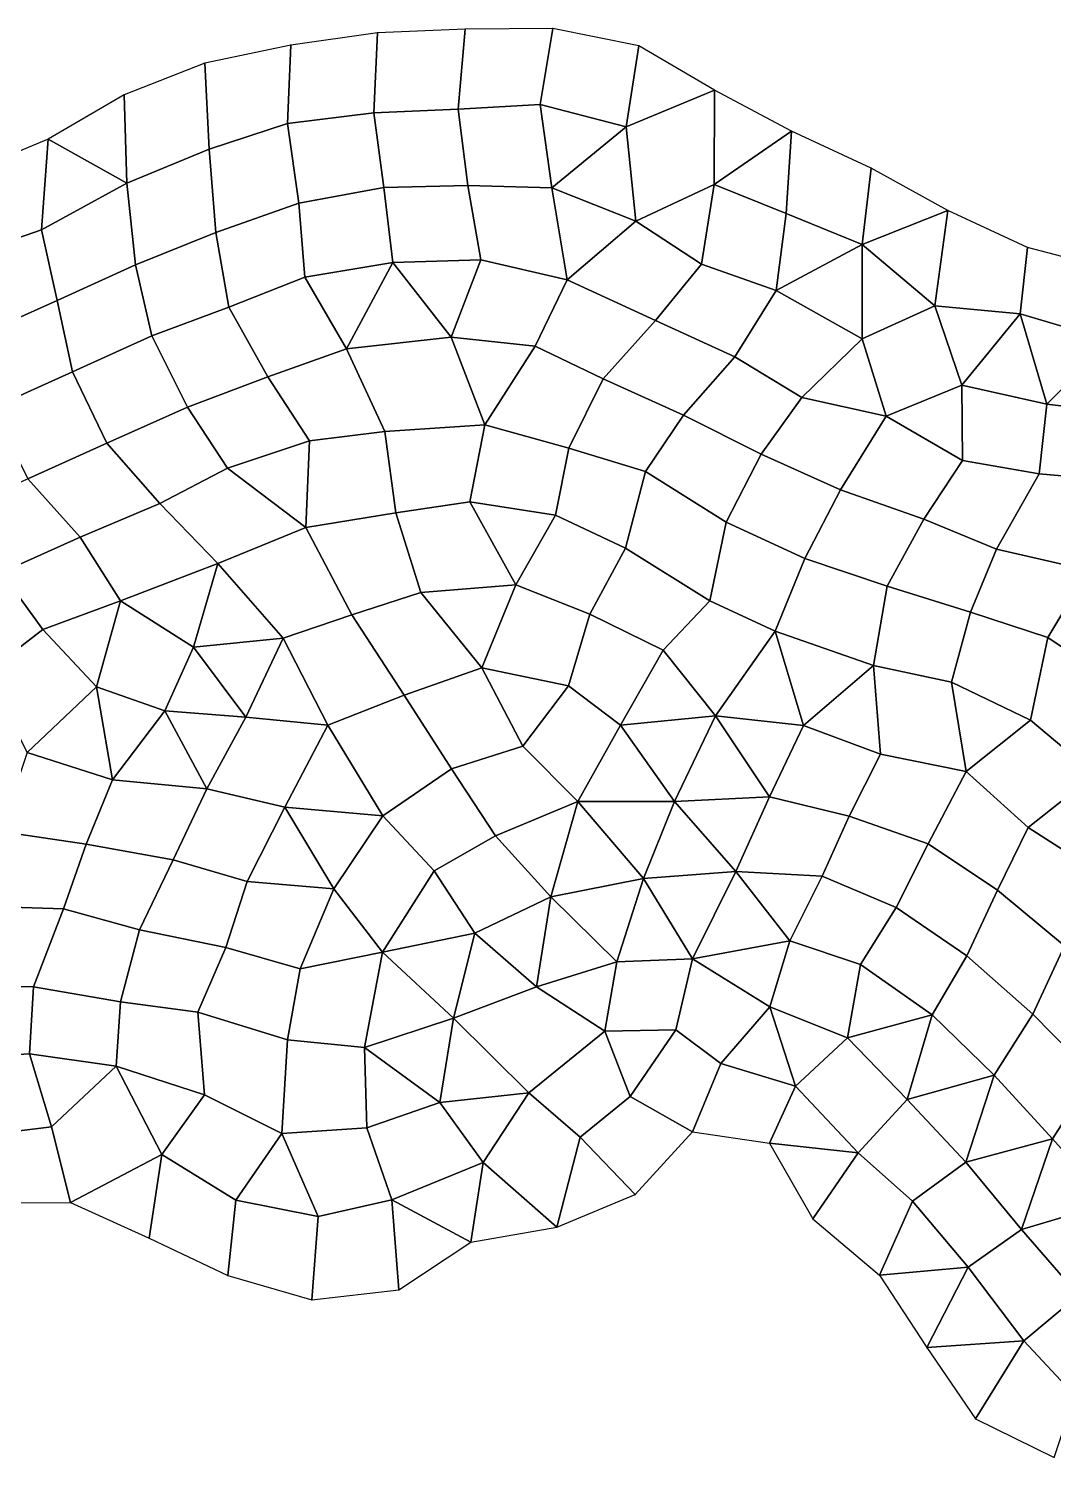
# Model space of a CAD drawing. Extents: x 727294 to 731543, y 8575035 to 8579824.
# Drawn here: x 728283.4 to 728516.8, y 8576872 to 8577197.3 of the extents above; entities that cross this region are included whole.
import ezdxf

# ---------------------------------------------------------------- set-up
doc = ezdxf.new("R2010")
doc.units = 0
for name, color, linetype in [('MESH_BOUND', 25, 'CONTINUOUS'), ('MESH_ELEMS', 250, 'CONTINUOUS'), ('MESH_NODES', 18, 'CONTINUOUS')]:
    doc.layers.add(name, color=color, linetype=linetype)

msp = doc.modelspace()

# ---------------------------------------------------------------- linework, layer by layer
at = {"layer": 'MESH_BOUND', "color": 25}
for points in [[(728402.77, 8577197.33, 38.17), (728382.84, 8577197.18, 38.17)], [(728422.38, 8577193.42, 38.17), (728402.77, 8577197.33, 38.17)], [(728362.86, 8577196.34, 38.17), (728343.12, 8577193.57, 38.17)], [(728382.84, 8577197.18, 38.17), (728362.86, 8577196.34, 38.17)], [(728343.12, 8577193.57, 38.17), (728323.54, 8577189.46, 38.17)], [(728439.58, 8577183.34, 38.17), (728422.38, 8577193.42, 38.17)], [(728323.54, 8577189.46, 38.17), (728305.17, 8577182.23, 38.17)], [(728305.17, 8577182.23, 38.17), (728287.9, 8577172.14, 38.17)], [(728457.18, 8577173.97, 38.17), (728439.58, 8577183.34, 38.17)], [(728287.9, 8577172.14, 38.17), (728269.44, 8577164.49, 38.17)], [(728475.26, 8577165.53, 38.17), (728457.18, 8577173.97, 38.17)], [(728492.77, 8577155.88, 38.17), (728475.26, 8577165.53, 38.17)], [(728510.9, 8577147.49, 38.17), (728492.77, 8577155.88, 38.17)], [(728530.05, 8577142.47, 38.17), (728510.9, 8577147.49, 38.17)], [(728421.55, 8576931.85, 38.17), (728434.58, 8576946.1, 38.17)], [(728434.58, 8576946.1, 38.17), (728452.17, 8576943.52, 38.17)], [(728452.17, 8576943.52, 38.17), (728461.99, 8576926.33, 38.17)], [(728403.73, 8576924.43, 38.17), (728421.55, 8576931.85, 38.17)], [(728273.03, 8576929.95, 38.17), (728292.97, 8576930, 38.17)], [(728292.97, 8576930, 38.17), (728310.91, 8576921.92, 38.17)], [(728384.1, 8576921.03, 38.17), (728403.73, 8576924.43, 38.17)], [(728461.99, 8576926.33, 38.17), (728477.18, 8576913.49, 38.17)], [(728310.91, 8576921.92, 38.17), (728328.8, 8576913.37, 38.17)], [(728367.74, 8576910.16, 38.17), (728384.1, 8576921.03, 38.17)], [(728328.8, 8576913.37, 38.17), (728347.94, 8576907.86, 38.17)], [(728477.18, 8576913.49, 38.17), (728487.95, 8576897.02, 38.17)], [(728347.94, 8576907.86, 38.17), (728367.74, 8576910.16, 38.17)], [(728487.95, 8576897.02, 38.17), (728499.04, 8576880.75, 38.17)], [(728499.04, 8576880.75, 38.17), (728516.99, 8576871.98, 38.17)]]:
    msp.add_polyline3d(points, dxfattribs=at)
at = {"layer": 'MESH_ELEMS', "color": 179}
for points in [[(728399.88, 8577180.07, 38.17), (728402.77, 8577197.33, 38.17), (728382.84, 8577197.18, 38.17), (728381.24, 8577178.98, 38.17)], [(728422.38, 8577193.42, 38.17), (728402.77, 8577197.33, 38.17), (728399.88, 8577180.07, 38.17), (728419.53, 8577174.93, 38.17)], [(728362.05, 8577178.13, 38.17), (728362.86, 8577196.34, 38.17), (728343.12, 8577193.57, 38.17), (728342.39, 8577175.71, 38.17)], [(728381.24, 8577178.98, 38.17), (728382.84, 8577197.18, 38.17), (728362.86, 8577196.34, 38.17), (728362.05, 8577178.13, 38.17)], [(728342.39, 8577175.71, 38.17), (728343.12, 8577193.57, 38.17), (728323.54, 8577189.46, 38.17), (728324.53, 8577169.85, 38.17)], [(728419.53, 8577174.93, 38.17), (728439.58, 8577183.34, 38.17), (728422.38, 8577193.42, 38.17), (728419.53, 8577174.93, 38.17)], [(728305.17, 8577182.23, 38.17), (728305.82, 8577162.14, 38.17), (728324.53, 8577169.85, 38.17), (728323.54, 8577189.46, 38.17)], [(728287.9, 8577172.14, 38.17), (728305.82, 8577162.14, 38.17), (728305.17, 8577182.23, 38.17), (728287.9, 8577172.14, 38.17)], [(728439.54, 8577161.85, 38.17), (728439.58, 8577183.34, 38.17), (728419.53, 8577174.93, 38.17), (728421.69, 8577153.48, 38.17)], [(728457.18, 8577173.97, 38.17), (728439.58, 8577183.34, 38.17), (728439.54, 8577161.85, 38.17), (728457.18, 8577173.97, 38.17)], [(728344.95, 8577157.54, 38.17), (728364.32, 8577161.11, 38.17), (728362.05, 8577178.13, 38.17), (728342.39, 8577175.71, 38.17)], [(728364.32, 8577161.11, 38.17), (728383.43, 8577161.6, 38.17), (728381.24, 8577178.98, 38.17), (728362.05, 8577178.13, 38.17)], [(728383.43, 8577161.6, 38.17), (728402.56, 8577161.03, 38.17), (728399.88, 8577180.07, 38.17), (728381.24, 8577178.98, 38.17)], [(728402.56, 8577161.03, 38.17), (728419.53, 8577174.93, 38.17), (728399.88, 8577180.07, 38.17), (728402.56, 8577161.03, 38.17)], [(728324.53, 8577169.85, 38.17), (728326.02, 8577150.88, 38.17), (728344.95, 8577157.54, 38.17), (728342.39, 8577175.71, 38.17)], [(728419.53, 8577174.93, 38.17), (728402.56, 8577161.03, 38.17), (728421.69, 8577153.48, 38.17), (728419.53, 8577174.93, 38.17)], [(728286.37, 8577151.5, 38.17), (728287.9, 8577172.14, 38.17), (728269.44, 8577164.49, 38.17), (728269.42, 8577145.64, 38.17)], [(728286.37, 8577151.5, 38.17), (728305.82, 8577162.14, 38.17), (728287.9, 8577172.14, 38.17), (728286.37, 8577151.5, 38.17)], [(728457.18, 8577173.97, 38.17), (728439.54, 8577161.85, 38.17), (728455.94, 8577155.21, 38.17), (728457.18, 8577173.97, 38.17)], [(728475.26, 8577165.53, 38.17), (728457.18, 8577173.97, 38.17), (728455.94, 8577155.21, 38.17), (728473.21, 8577148.17, 38.17)], [(728305.82, 8577162.14, 38.17), (728307.75, 8577143.56, 38.17), (728326.02, 8577150.88, 38.17), (728324.53, 8577169.85, 38.17)], [(728475.26, 8577165.53, 38.17), (728473.21, 8577148.17, 38.17), (728492.77, 8577155.88, 38.17), (728475.26, 8577165.53, 38.17)], [(728286.37, 8577151.5, 38.17), (728289.9, 8577135.41, 38.17), (728307.75, 8577143.56, 38.17), (728305.82, 8577162.14, 38.17)], [(728366.39, 8577144.1, 37.62), (728386.42, 8577144.65, 35.52), (728383.43, 8577161.6, 38.17), (728364.32, 8577161.11, 38.17)], [(728402.56, 8577161.03, 38.17), (728383.43, 8577161.6, 38.17), (728386.42, 8577144.65, 35.52), (728406.03, 8577140.1, 35.56)], [(728439.54, 8577161.85, 38.17), (728421.69, 8577153.48, 38.17), (728436.65, 8577143.65, 38.16), (728439.54, 8577161.85, 38.17)], [(728455.94, 8577155.21, 38.17), (728439.54, 8577161.85, 38.17), (728436.65, 8577143.65, 38.16), (728453.66, 8577137.69, 38.16)], [(728366.39, 8577144.1, 37.62), (728364.32, 8577161.11, 38.17), (728344.95, 8577157.54, 38.17), (728346.31, 8577140.76, 38.17)], [(728402.56, 8577161.03, 38.17), (728406.03, 8577140.1, 35.56), (728421.69, 8577153.48, 38.17), (728402.56, 8577161.03, 38.17)], [(728346.31, 8577140.76, 38.17), (728344.95, 8577157.54, 38.17), (728326.02, 8577150.88, 38.17), (728329.04, 8577133.92, 38.17)], [(728455.94, 8577155.21, 38.17), (728453.66, 8577137.69, 38.16), (728473.21, 8577148.17, 38.17), (728455.94, 8577155.21, 38.17)], [(728492.77, 8577155.88, 38.17), (728473.21, 8577148.17, 38.17), (728489.83, 8577134.17, 38.17), (728492.77, 8577155.88, 38.17)], [(728510.9, 8577147.49, 38.17), (728492.77, 8577155.88, 38.17), (728489.83, 8577134.17, 38.17), (728509.2, 8577132.38, 38.17)], [(728421.69, 8577153.48, 38.17), (728406.03, 8577140.1, 35.56), (728426.18, 8577130.87, 35.64), (728436.65, 8577143.65, 38.16)], [(728289.9, 8577135.41, 38.17), (728286.37, 8577151.5, 38.17), (728269.42, 8577145.64, 38.17), (728271.22, 8577127.05, 38.17)], [(728329.04, 8577133.92, 38.17), (728326.02, 8577150.88, 38.17), (728307.75, 8577143.56, 38.17), (728311.51, 8577127.35, 38.17)], [(728473.21, 8577148.17, 38.17), (728453.66, 8577137.69, 38.16), (728473.24, 8577126.72, 36.04), (728473.21, 8577148.17, 38.17)], [(728473.21, 8577148.17, 38.17), (728473.24, 8577126.72, 36.04), (728489.83, 8577134.17, 38.17), (728473.21, 8577148.17, 38.17)], [(728530.05, 8577142.47, 38.17), (728510.9, 8577147.49, 38.17), (728509.2, 8577132.38, 38.17), (728529.72, 8577126.34, 38.17)], [(728311.51, 8577127.35, 38.17), (728307.75, 8577143.56, 38.17), (728289.9, 8577135.41, 38.17), (728293.42, 8577119.17, 38.17)], [(728366.39, 8577144.1, 37.62), (728346.31, 8577140.76, 38.17), (728355.81, 8577124.43, 35.49), (728366.39, 8577144.1, 37.62)], [(728366.39, 8577144.1, 37.62), (728355.81, 8577124.43, 35.49), (728379.66, 8577127.06, 35.5), (728366.39, 8577144.1, 37.62)], [(728386.42, 8577144.65, 35.52), (728366.39, 8577144.1, 37.62), (728379.66, 8577127.06, 35.5), (728386.42, 8577144.65, 35.52)], [(728398.8, 8577125, 35.53), (728406.03, 8577140.1, 35.56), (728386.42, 8577144.65, 35.52), (728379.66, 8577127.06, 35.5)], [(728436.65, 8577143.65, 38.16), (728426.18, 8577130.87, 35.64), (728444.23, 8577122.61, 35.75), (728453.66, 8577137.69, 38.16)], [(728337.88, 8577118.02, 35.52), (728355.81, 8577124.43, 35.49), (728346.31, 8577140.76, 38.17), (728329.04, 8577133.92, 38.17)], [(728414.27, 8577117.61, 35.57), (728426.18, 8577130.87, 35.64), (728406.03, 8577140.1, 35.56), (728398.8, 8577125, 35.53)], [(728271.22, 8577127.05, 38.17), (728275.2, 8577111, 38.17), (728293.42, 8577119.17, 38.17), (728289.9, 8577135.41, 38.17)], [(728459.52, 8577113.32, 35.67), (728473.24, 8577126.72, 36.04), (728453.66, 8577137.69, 38.16), (728444.23, 8577122.61, 35.75)], [(728319.58, 8577111.11, 36.28), (728337.88, 8577118.02, 35.52), (728329.04, 8577133.92, 38.17), (728311.51, 8577127.35, 38.17)], [(728495.98, 8577116.15, 35.81), (728489.83, 8577134.17, 38.17), (728473.24, 8577126.72, 36.04), (728478.72, 8577109.09, 35.88)], [(728495.98, 8577116.15, 35.81), (728509.2, 8577132.38, 38.17), (728489.83, 8577134.17, 38.17), (728495.98, 8577116.15, 35.81)], [(728515.31, 8577111.82, 36), (728509.2, 8577132.38, 38.17), (728495.98, 8577116.15, 35.81), (728515.31, 8577111.82, 36)], [(728509.2, 8577132.38, 38.17), (728515.31, 8577111.82, 36), (728529.72, 8577126.34, 38.17), (728509.2, 8577132.38, 38.17)], [(728432.55, 8577109.27, 35.67), (728444.23, 8577122.61, 35.75), (728426.18, 8577130.87, 35.64), (728414.27, 8577117.61, 35.57)], [(728311.51, 8577127.35, 38.17), (728293.42, 8577119.17, 38.17), (728301.2, 8577102.96, 38.15), (728319.58, 8577111.11, 36.28)], [(728364.54, 8577105.59, 35.5), (728387.32, 8577107.07, 35.49), (728379.66, 8577127.06, 35.5), (728355.81, 8577124.43, 35.49)], [(728379.66, 8577127.06, 35.5), (728387.32, 8577107.07, 35.49), (728398.8, 8577125, 35.53), (728379.66, 8577127.06, 35.5)], [(728459.52, 8577113.32, 35.67), (728478.72, 8577109.09, 35.88), (728473.24, 8577126.72, 36.04), (728459.52, 8577113.32, 35.67)], [(728529.72, 8577126.34, 38.17), (728515.31, 8577111.82, 36), (728535.18, 8577109.46, 36.53), (728529.72, 8577126.34, 38.17)], [(728347.36, 8577103.42, 35.55), (728364.54, 8577105.59, 35.5), (728355.81, 8577124.43, 35.49), (728337.88, 8577118.02, 35.52)], [(728406.47, 8577101.82, 35.64), (728414.27, 8577117.61, 35.57), (728398.8, 8577125, 35.53), (728387.32, 8577107.07, 35.49)], [(728444.23, 8577122.61, 35.75), (728432.55, 8577109.27, 35.67), (728450.23, 8577100.42, 35.73), (728459.52, 8577113.32, 35.67)], [(728283.21, 8577094.77, 36.89), (728301.2, 8577102.96, 38.15), (728293.42, 8577119.17, 38.17), (728275.2, 8577111, 38.17)], [(728328.74, 8577097.27, 35.4), (728347.36, 8577103.42, 35.55), (728337.88, 8577118.02, 35.52), (728319.58, 8577111.11, 36.28)], [(728414.27, 8577117.61, 35.57), (728406.47, 8577101.82, 35.64), (728423.91, 8577096.5, 35.75), (728432.55, 8577109.27, 35.67)], [(728478.72, 8577109.09, 35.88), (728496.07, 8577099.01, 35.74), (728495.98, 8577116.15, 35.81), (728478.72, 8577109.09, 35.88)], [(728515.31, 8577111.82, 36), (728495.98, 8577116.15, 35.81), (728496.07, 8577099.01, 35.74), (728513.58, 8577095.91, 35.64)], [(728459.52, 8577113.32, 35.67), (728450.23, 8577100.42, 35.73), (728468.31, 8577092.3, 35.67), (728478.72, 8577109.09, 35.88)], [(728319.58, 8577111.11, 36.28), (728301.2, 8577102.96, 38.15), (728313.32, 8577089.22, 34.94), (728328.74, 8577097.27, 35.4)], [(728513.58, 8577095.91, 35.64), (728535.09, 8577094.04, 36.43), (728535.18, 8577109.46, 36.53), (728515.31, 8577111.82, 36)], [(728383.91, 8577089.57, 35.56), (728387.32, 8577107.07, 35.49), (728364.54, 8577105.59, 35.5), (728367.01, 8577087.04, 35.57)], [(728406.47, 8577101.82, 35.64), (728387.32, 8577107.07, 35.49), (728383.91, 8577089.57, 35.56), (728403.43, 8577086.54, 35.65)], [(728442.3, 8577084.91, 35.75), (728450.23, 8577100.42, 35.73), (728432.55, 8577109.27, 35.67), (728423.91, 8577096.5, 35.75)], [(728487.3, 8577085.63, 35.95), (728496.07, 8577099.01, 35.74), (728478.72, 8577109.09, 35.88), (728468.31, 8577092.3, 35.67)], [(728295.13, 8577081.52, 35.16), (728313.32, 8577089.22, 34.94), (728301.2, 8577102.96, 38.15), (728283.21, 8577094.77, 36.89)], [(728328.74, 8577097.27, 35.4), (728346.55, 8577083.72, 35.41), (728347.36, 8577103.42, 35.55), (728328.74, 8577097.27, 35.4)], [(728367.01, 8577087.04, 35.57), (728364.54, 8577105.59, 35.5), (728347.36, 8577103.42, 35.55), (728346.55, 8577083.72, 35.41)], [(728423.91, 8577096.5, 35.75), (728406.47, 8577101.82, 35.64), (728403.43, 8577086.54, 35.65), (728419.34, 8577078.99, 35.73)], [(728460.2, 8577076.69, 35.67), (728468.31, 8577092.3, 35.67), (728450.23, 8577100.42, 35.73), (728442.3, 8577084.91, 35.75)], [(728326.49, 8577075.51, 34.93), (728346.55, 8577083.72, 35.41), (728328.74, 8577097.27, 35.4), (728313.32, 8577089.22, 34.94)], [(728419.34, 8577078.99, 35.73), (728438.54, 8577067.04, 35.74), (728442.3, 8577084.91, 35.75), (728423.91, 8577096.5, 35.75)], [(728503.81, 8577078.78, 35.67), (728513.58, 8577095.91, 35.64), (728496.07, 8577099.01, 35.74), (728487.3, 8577085.63, 35.95)], [(728277.24, 8577073.45, 35.95), (728295.13, 8577081.52, 35.16), (728283.21, 8577094.77, 36.89), (728264.94, 8577086.18, 35.98)], [(728524.69, 8577074.02, 35.71), (728535.09, 8577094.04, 36.43), (728513.58, 8577095.91, 35.64), (728503.81, 8577078.78, 35.67)], [(728478.91, 8577070.35, 35.77), (728487.3, 8577085.63, 35.95), (728468.31, 8577092.3, 35.67), (728460.2, 8577076.69, 35.67)], [(728304.34, 8577067.05, 35.04), (728326.49, 8577075.51, 34.93), (728313.32, 8577089.22, 34.94), (728295.13, 8577081.52, 35.16)], [(728357.04, 8577063.83, 35.17), (728372.71, 8577068.92, 35.57), (728367.01, 8577087.04, 35.57), (728346.55, 8577083.72, 35.41)], [(728383.91, 8577089.57, 35.56), (728367.01, 8577087.04, 35.57), (728372.71, 8577068.92, 35.57), (728394.39, 8577070.7, 35.57)], [(728383.91, 8577089.57, 35.56), (728394.39, 8577070.7, 35.57), (728403.43, 8577086.54, 35.65), (728383.91, 8577089.57, 35.56)], [(728346.55, 8577083.72, 35.41), (728326.49, 8577075.51, 34.93), (728341.37, 8577058.52, 34.9), (728357.04, 8577063.83, 35.17)], [(728411.22, 8577063.99, 35.69), (728419.34, 8577078.99, 35.73), (728403.43, 8577086.54, 35.65), (728394.39, 8577070.7, 35.57)], [(728460.2, 8577076.69, 35.67), (728442.3, 8577084.91, 35.75), (728438.54, 8577067.04, 35.74), (728453.41, 8577060.09, 35.7)], [(728497.89, 8577064.41, 35.71), (728503.81, 8577078.78, 35.67), (728487.3, 8577085.63, 35.95), (728478.91, 8577070.35, 35.77)], [(728295.13, 8577081.52, 35.16), (728277.24, 8577073.45, 35.95), (728286.64, 8577060.48, 35.79), (728304.34, 8577067.05, 35.04)], [(728419.34, 8577078.99, 35.73), (728411.22, 8577063.99, 35.69), (728427.9, 8577055.79, 35.75), (728438.54, 8577067.04, 35.74)], [(728515.55, 8577058.67, 35.68), (728524.69, 8577074.02, 35.71), (728503.81, 8577078.78, 35.67), (728497.89, 8577064.41, 35.71)], [(728304.34, 8577067.05, 35.04), (728321, 8577056.49, 35.01), (728326.49, 8577075.51, 34.93), (728304.34, 8577067.05, 35.04)], [(728321, 8577056.49, 35.01), (728341.37, 8577058.52, 34.9), (728326.49, 8577075.51, 34.93), (728321, 8577056.49, 35.01)], [(728453.41, 8577060.09, 35.7), (728475.82, 8577052.32, 35.76), (728478.91, 8577070.35, 35.77), (728460.2, 8577076.69, 35.67)], [(728515.55, 8577058.67, 35.68), (728533.61, 8577046.61, 35.71), (728538.17, 8577059.73, 35.69), (728524.69, 8577074.02, 35.71)], [(728277.24, 8577073.45, 35.95), (728259.49, 8577062.92, 35.96), (728273.83, 8577050.65, 35.91), (728286.64, 8577060.48, 35.79)], [(728386.6, 8577051.75, 35.39), (728394.39, 8577070.7, 35.57), (728372.71, 8577068.92, 35.57), (728386.6, 8577051.75, 35.39)], [(728406.37, 8577047.67, 35.41), (728411.22, 8577063.99, 35.69), (728394.39, 8577070.7, 35.57), (728386.6, 8577051.75, 35.39)], [(728475.82, 8577052.32, 35.76), (728493.59, 8577048.51, 35.73), (728497.89, 8577064.41, 35.71), (728478.91, 8577070.35, 35.77)], [(728286.64, 8577060.48, 35.79), (728298.89, 8577047.42, 35.04), (728304.34, 8577067.05, 35.04), (728286.64, 8577060.48, 35.79)], [(728298.89, 8577047.42, 35.04), (728314.45, 8577041.95, 35.05), (728321, 8577056.49, 35.01), (728304.34, 8577067.05, 35.04)], [(728372.71, 8577068.92, 35.57), (728357.04, 8577063.83, 35.17), (728368.91, 8577045.54, 34.98), (728386.6, 8577051.75, 35.39)], [(728357.04, 8577063.83, 35.17), (728341.37, 8577058.52, 34.9), (728351.55, 8577038.75, 34.91), (728368.91, 8577045.54, 34.98)], [(728427.9, 8577055.79, 35.75), (728411.22, 8577063.99, 35.69), (728406.37, 8577047.67, 35.41), (728418.21, 8577038.69, 35.64)], [(728427.9, 8577055.79, 35.75), (728439.82, 8577040.85, 35.48), (728453.41, 8577060.09, 35.7), (728438.54, 8577067.04, 35.74)], [(728515.55, 8577058.67, 35.68), (728497.89, 8577064.41, 35.71), (728493.59, 8577048.51, 35.73), (728511.57, 8577039.88, 35.38)], [(728273.83, 8577050.65, 35.91), (728283.06, 8577032.47, 35.09), (728298.89, 8577047.42, 35.04), (728286.64, 8577060.48, 35.79)], [(728341.37, 8577058.52, 34.9), (728321, 8577056.49, 35.01), (728332.86, 8577040.51, 35.02), (728341.37, 8577058.52, 34.9)], [(728351.55, 8577038.75, 34.91), (728341.37, 8577058.52, 34.9), (728332.86, 8577040.51, 35.02), (728351.55, 8577038.75, 34.91)], [(728453.41, 8577060.09, 35.7), (728439.82, 8577040.85, 35.48), (728459.9, 8577038.65, 35.36), (728453.41, 8577060.09, 35.7)], [(728475.82, 8577052.32, 35.76), (728453.41, 8577060.09, 35.7), (728459.9, 8577038.65, 35.36), (728475.82, 8577052.32, 35.76)], [(728533.61, 8577046.61, 35.71), (728515.55, 8577058.67, 35.68), (728511.57, 8577039.88, 35.38), (728526.28, 8577027.47, 35.1)], [(728321, 8577056.49, 35.01), (728314.45, 8577041.95, 35.05), (728332.86, 8577040.51, 35.02), (728321, 8577056.49, 35.01)], [(728439.82, 8577040.85, 35.48), (728427.9, 8577055.79, 35.75), (728418.21, 8577038.69, 35.64), (728439.82, 8577040.85, 35.48)], [(728386.6, 8577051.75, 35.39), (728368.91, 8577045.54, 34.98), (728379.75, 8577028.8, 35.27), (728395.95, 8577033.9, 35.13)], [(728386.6, 8577051.75, 35.39), (728395.95, 8577033.9, 35.13), (728406.37, 8577047.67, 35.41), (728386.6, 8577051.75, 35.39)], [(728475.82, 8577052.32, 35.76), (728459.9, 8577038.65, 35.36), (728477.42, 8577032.09, 35.31), (728475.82, 8577052.32, 35.76)], [(728493.59, 8577048.51, 35.73), (728475.82, 8577052.32, 35.76), (728477.42, 8577032.09, 35.31), (728496.93, 8577028.16, 34.83)], [(728418.21, 8577038.69, 35.64), (728406.37, 8577047.67, 35.41), (728395.95, 8577033.9, 35.13), (728408.53, 8577021.35, 35.59)], [(728493.59, 8577048.51, 35.73), (728496.93, 8577028.16, 34.83), (728511.57, 8577039.88, 35.38), (728493.59, 8577048.51, 35.73)], [(728283.06, 8577032.47, 35.09), (728302.51, 8577026.23, 35.03), (728298.89, 8577047.42, 35.04), (728283.06, 8577032.47, 35.09)], [(728314.45, 8577041.95, 35.05), (728298.89, 8577047.42, 35.04), (728302.51, 8577026.23, 35.03), (728314.45, 8577041.95, 35.05)], [(728364.09, 8577018.07, 35.57), (728379.75, 8577028.8, 35.27), (728368.91, 8577045.54, 34.98), (728351.55, 8577038.75, 34.91)], [(728323.99, 8577024.2, 35.12), (728314.45, 8577041.95, 35.05), (728302.51, 8577026.23, 35.03), (728323.99, 8577024.2, 35.12)], [(728332.86, 8577040.51, 35.02), (728314.45, 8577041.95, 35.05), (728323.99, 8577024.2, 35.12), (728332.86, 8577040.51, 35.02)], [(728341.78, 8577020.01, 35.79), (728351.55, 8577038.75, 34.91), (728332.86, 8577040.51, 35.02), (728323.99, 8577024.2, 35.12)], [(728364.09, 8577018.07, 35.57), (728351.55, 8577038.75, 34.91), (728341.78, 8577020.01, 35.79), (728364.09, 8577018.07, 35.57)], [(728418.21, 8577038.69, 35.64), (728408.53, 8577021.35, 35.59), (728430.48, 8577021.34, 35.54), (728418.21, 8577038.69, 35.64)], [(728430.48, 8577021.34, 35.54), (728439.82, 8577040.85, 35.48), (728418.21, 8577038.69, 35.64), (728430.48, 8577021.34, 35.54)], [(728452.15, 8577022.41, 35.37), (728439.82, 8577040.85, 35.48), (728430.48, 8577021.34, 35.54), (728452.15, 8577022.41, 35.37)], [(728452.15, 8577022.41, 35.37), (728459.9, 8577038.65, 35.36), (728439.82, 8577040.85, 35.48), (728452.15, 8577022.41, 35.37)], [(728470.32, 8577017.99, 35.31), (728477.42, 8577032.09, 35.31), (728459.9, 8577038.65, 35.36), (728452.15, 8577022.41, 35.37)], [(728511.57, 8577039.88, 35.38), (728496.93, 8577028.16, 34.83), (728511.04, 8577015.4, 34.71), (728526.28, 8577027.47, 35.1)], [(728296.51, 8577011.63, 35.48), (728302.51, 8577026.23, 35.03), (728283.06, 8577032.47, 35.09), (728277.06, 8577014.5, 35.18)], [(728395.95, 8577033.9, 35.13), (728379.75, 8577028.8, 35.27), (728389.71, 8577013.49, 35), (728408.53, 8577021.35, 35.59)], [(728488.25, 8577011.71, 35.23), (728496.93, 8577028.16, 34.83), (728477.42, 8577032.09, 35.31), (728470.32, 8577017.99, 35.31)], [(728379.75, 8577028.8, 35.27), (728364.09, 8577018.07, 35.57), (728375.76, 8577005.56, 35.49), (728389.71, 8577013.49, 35)], [(728488.25, 8577011.71, 35.23), (728504.07, 8577001.13, 35.39), (728511.04, 8577015.4, 34.71), (728496.93, 8577028.16, 34.83)], [(728316.33, 8577008.08, 35.57), (728323.99, 8577024.2, 35.12), (728302.51, 8577026.23, 35.03), (728296.51, 8577011.63, 35.48)], [(728511.04, 8577015.4, 34.71), (728527.96, 8577004.55, 34.32), (728526.28, 8577027.47, 35.1), (728511.04, 8577015.4, 34.71)], [(728333.16, 8577003.1, 35.94), (728341.78, 8577020.01, 35.79), (728323.99, 8577024.2, 35.12), (728316.33, 8577008.08, 35.57)], [(728430.48, 8577021.34, 35.54), (728444.45, 8577005.42, 35.33), (728452.15, 8577022.41, 35.37), (728430.48, 8577021.34, 35.54)], [(728464.1, 8577004.34, 35.3), (728470.32, 8577017.99, 35.31), (728452.15, 8577022.41, 35.37), (728444.45, 8577005.42, 35.33)], [(728352.95, 8577001.44, 35.87), (728341.78, 8577020.01, 35.79), (728333.16, 8577003.1, 35.94), (728352.95, 8577001.44, 35.87)], [(728352.95, 8577001.44, 35.87), (728364.09, 8577018.07, 35.57), (728341.78, 8577020.01, 35.79), (728352.95, 8577001.44, 35.87)], [(728402.32, 8576999.59, 35.51), (728408.53, 8577021.35, 35.59), (728389.71, 8577013.49, 35), (728402.32, 8576999.59, 35.51)], [(728408.53, 8577021.35, 35.59), (728402.32, 8576999.59, 35.51), (728423.46, 8577003.79, 35.63), (728408.53, 8577021.35, 35.59)], [(728423.46, 8577003.79, 35.63), (728430.48, 8577021.34, 35.54), (728408.53, 8577021.35, 35.59), (728423.46, 8577003.79, 35.63)], [(728423.46, 8577003.79, 35.63), (728444.45, 8577005.42, 35.33), (728430.48, 8577021.34, 35.54), (728423.46, 8577003.79, 35.63)], [(728375.76, 8577005.56, 35.49), (728364.09, 8577018.07, 35.57), (728352.95, 8577001.44, 35.87), (728363.98, 8576987.06, 35.77)], [(728480.97, 8576997.23, 35.24), (728488.25, 8577011.71, 35.23), (728470.32, 8577017.99, 35.31), (728464.1, 8577004.34, 35.3)], [(728527.96, 8577004.55, 34.32), (728511.04, 8577015.4, 34.71), (728504.07, 8577001.13, 35.39), (728519.34, 8576988.46, 35.2)], [(728291.4, 8576996.88, 35.78), (728296.51, 8577011.63, 35.48), (728277.06, 8577014.5, 35.18), (728269.86, 8576997.57, 36.05)], [(728385.02, 8576991.39, 35.24), (728402.32, 8576999.59, 35.51), (728389.71, 8577013.49, 35), (728375.76, 8577005.56, 35.49)], [(728308.64, 8576992.13, 36), (728316.33, 8577008.08, 35.57), (728296.51, 8577011.63, 35.48), (728291.4, 8576996.88, 35.78)], [(728504.07, 8577001.13, 35.39), (728488.25, 8577011.71, 35.23), (728480.97, 8576997.23, 35.24), (728497.11, 8576986.19, 35.31)], [(728328.34, 8576988.09, 35.92), (728333.16, 8577003.1, 35.94), (728316.33, 8577008.08, 35.57), (728308.64, 8576992.13, 36)], [(728363.98, 8576987.06, 35.77), (728385.02, 8576991.39, 35.24), (728375.76, 8577005.56, 35.49), (728363.98, 8576987.06, 35.77)], [(728423.46, 8577003.79, 35.63), (728434.64, 8576985.53, 35.44), (728444.45, 8577005.42, 35.33), (728423.46, 8577003.79, 35.63)], [(728444.45, 8577005.42, 35.33), (728434.64, 8576985.53, 35.44), (728456.75, 8576989.59, 35.41), (728444.45, 8577005.42, 35.33)], [(728444.45, 8577005.42, 35.33), (728456.75, 8576989.59, 35.41), (728464.1, 8577004.34, 35.3), (728444.45, 8577005.42, 35.33)], [(728345.27, 8576983.21, 35.97), (728352.95, 8577001.44, 35.87), (728333.16, 8577003.1, 35.94), (728328.34, 8576988.09, 35.92)], [(728423.46, 8577003.79, 35.63), (728402.32, 8576999.59, 35.51), (728417.35, 8576984.81, 35.68), (728423.46, 8577003.79, 35.63)], [(728417.35, 8576984.81, 35.68), (728434.64, 8576985.53, 35.44), (728423.46, 8577003.79, 35.63), (728417.35, 8576984.81, 35.68)], [(728472.87, 8576984.23, 35.28), (728480.97, 8576997.23, 35.24), (728464.1, 8577004.34, 35.3), (728456.75, 8576989.59, 35.41)], [(728363.98, 8576987.06, 35.77), (728352.95, 8577001.44, 35.87), (728345.27, 8576983.21, 35.97), (728363.98, 8576987.06, 35.77)], [(728385.02, 8576991.39, 35.24), (728399.06, 8576979.13, 35.46), (728402.32, 8576999.59, 35.51), (728385.02, 8576991.39, 35.24)], [(728402.32, 8576999.59, 35.51), (728399.06, 8576979.13, 35.46), (728417.35, 8576984.81, 35.68), (728402.32, 8576999.59, 35.51)], [(728519.34, 8576988.46, 35.2), (728504.07, 8577001.13, 35.39), (728497.11, 8576986.19, 35.31), (728512.11, 8576972.89, 35.33)], [(728284.56, 8576979.12, 35.83), (728291.4, 8576996.88, 35.78), (728269.86, 8576997.57, 36.05), (728262.34, 8576979.62, 35.67)], [(728304.34, 8576975.69, 35.91), (728308.64, 8576992.13, 36), (728291.4, 8576996.88, 35.78), (728284.56, 8576979.12, 35.83)], [(728472.87, 8576984.23, 35.28), (728489.18, 8576972.73, 35.29), (728497.11, 8576986.19, 35.31), (728480.97, 8576997.23, 35.24)], [(728321.93, 8576973.34, 35.98), (728328.34, 8576988.09, 35.92), (728308.64, 8576992.13, 36), (728304.34, 8576975.69, 35.91)], [(728363.98, 8576987.06, 35.77), (728380.19, 8576972, 35.32), (728385.02, 8576991.39, 35.24), (728363.98, 8576987.06, 35.77)], [(728385.02, 8576991.39, 35.24), (728380.19, 8576972, 35.32), (728399.06, 8576979.13, 35.46), (728385.02, 8576991.39, 35.24)], [(728456.75, 8576989.59, 35.41), (728434.64, 8576985.53, 35.44), (728452.23, 8576974.56, 35.37), (728456.75, 8576989.59, 35.41)], [(728472.87, 8576984.23, 35.28), (728456.75, 8576989.59, 35.41), (728452.23, 8576974.56, 35.37), (728469.92, 8576967.55, 35.29)], [(728328.34, 8576988.09, 35.92), (728321.93, 8576973.34, 35.98), (728342.36, 8576967.1, 35.97), (728345.27, 8576983.21, 35.97)], [(728359.91, 8576965.33, 35.87), (728363.98, 8576987.06, 35.77), (728345.27, 8576983.21, 35.97), (728342.36, 8576967.1, 35.97)], [(728363.98, 8576987.06, 35.77), (728359.91, 8576965.33, 35.87), (728380.19, 8576972, 35.32), (728363.98, 8576987.06, 35.77)], [(728489.18, 8576972.73, 35.29), (728503.28, 8576959.02, 35.29), (728512.11, 8576972.89, 35.33), (728497.11, 8576986.19, 35.31)], [(728534.28, 8576974.73, 34.68), (728519.34, 8576988.46, 35.2), (728512.11, 8576972.89, 35.33), (728525.86, 8576958.94, 34.83)], [(728414.63, 8576969, 38.16), (728417.35, 8576984.81, 35.68), (728399.06, 8576979.13, 35.46), (728414.63, 8576969, 38.16)], [(728430.81, 8576969.31, 38.17), (728434.64, 8576985.53, 35.44), (728417.35, 8576984.81, 35.68), (728414.63, 8576969, 38.16)], [(728452.23, 8576974.56, 35.37), (728434.64, 8576985.53, 35.44), (728430.81, 8576969.31, 38.17), (728441.05, 8576961.68, 38.17)], [(728472.87, 8576984.23, 35.28), (728469.92, 8576967.55, 35.29), (728489.18, 8576972.73, 35.29), (728472.87, 8576984.23, 35.28)], [(728284.56, 8576979.12, 35.83), (728262.34, 8576979.62, 35.67), (728265.74, 8576962.78, 36.32), (728283.61, 8576963.88, 37.67)], [(728304.34, 8576975.69, 35.91), (728284.56, 8576979.12, 35.83), (728283.61, 8576963.88, 37.67), (728303.35, 8576961.08, 37.97)], [(728397.3, 8576955.03, 38.17), (728414.63, 8576969, 38.16), (728399.06, 8576979.13, 35.46), (728380.19, 8576972, 35.32)], [(728321.93, 8576973.34, 35.98), (728304.34, 8576975.69, 35.91), (728303.35, 8576961.08, 37.97), (728323.49, 8576954.56, 38.17)], [(728323.49, 8576954.56, 38.17), (728341.11, 8576945.73, 38.17), (728342.36, 8576967.1, 35.97), (728321.93, 8576973.34, 35.98)], [(728452.23, 8576974.56, 35.37), (728441.05, 8576961.68, 38.17), (728458.03, 8576956.49, 38.16), (728452.23, 8576974.56, 35.37)], [(728469.92, 8576967.55, 35.29), (728452.23, 8576974.56, 35.37), (728458.03, 8576956.49, 38.16), (728469.92, 8576967.55, 35.29)], [(728489.18, 8576972.73, 35.29), (728469.92, 8576967.55, 35.29), (728483.53, 8576953.49, 35.31), (728489.18, 8576972.73, 35.29)], [(728503.28, 8576959.02, 35.29), (728489.18, 8576972.73, 35.29), (728483.53, 8576953.49, 35.31), (728503.28, 8576959.02, 35.29)], [(728525.86, 8576958.94, 34.83), (728512.11, 8576972.89, 35.33), (728503.28, 8576959.02, 35.29), (728516.61, 8576944.51, 35.33)], [(728359.91, 8576965.33, 35.87), (728377.1, 8576952.81, 38.17), (728380.19, 8576972, 35.32), (728359.91, 8576965.33, 35.87)], [(728377.1, 8576952.81, 38.17), (728397.3, 8576955.03, 38.17), (728380.19, 8576972, 35.32), (728377.1, 8576952.81, 38.17)], [(728359.91, 8576965.33, 35.87), (728342.36, 8576967.1, 35.97), (728341.11, 8576945.73, 38.17), (728360.46, 8576947.02, 38.17)], [(728420.38, 8576954.13, 38.17), (728414.63, 8576969, 38.16), (728397.3, 8576955.03, 38.17), (728409.04, 8576944.87, 38.17)], [(728420.38, 8576954.13, 38.17), (728430.81, 8576969.31, 38.17), (728414.63, 8576969, 38.16), (728420.38, 8576954.13, 38.17)], [(728420.38, 8576954.13, 38.17), (728434.58, 8576946.1, 38.17), (728441.05, 8576961.68, 38.17), (728430.81, 8576969.31, 38.17)], [(728472.35, 8576941.36, 38.17), (728483.53, 8576953.49, 35.31), (728469.92, 8576967.55, 35.29), (728458.03, 8576956.49, 38.16)], [(728283.61, 8576963.88, 37.67), (728265.74, 8576962.78, 36.32), (728273.22, 8576945.38, 38.17), (728288.63, 8576947.29, 38.17)], [(728303.35, 8576961.08, 37.97), (728283.61, 8576963.88, 37.67), (728288.63, 8576947.29, 38.17), (728303.35, 8576961.08, 37.97)], [(728377.1, 8576952.81, 38.17), (728359.91, 8576965.33, 35.87), (728360.46, 8576947.02, 38.17), (728377.1, 8576952.81, 38.17)], [(728313.76, 8576940.96, 38.17), (728303.35, 8576961.08, 37.97), (728288.63, 8576947.29, 38.17), (728292.97, 8576930, 38.17)], [(728313.76, 8576940.96, 38.17), (728323.49, 8576954.56, 38.17), (728303.35, 8576961.08, 37.97), (728313.76, 8576940.96, 38.17)], [(728452.17, 8576943.52, 38.17), (728458.03, 8576956.49, 38.16), (728441.05, 8576961.68, 38.17), (728434.58, 8576946.1, 38.17)], [(728452.17, 8576943.52, 38.17), (728472.35, 8576941.36, 38.17), (728458.03, 8576956.49, 38.16), (728452.17, 8576943.52, 38.17)], [(728483.53, 8576953.49, 35.31), (728496.83, 8576939.19, 35.34), (728503.28, 8576959.02, 35.29), (728483.53, 8576953.49, 35.31)], [(728496.83, 8576939.19, 35.34), (728516.61, 8576944.51, 35.33), (728503.28, 8576959.02, 35.29), (728496.83, 8576939.19, 35.34)], [(728516.61, 8576944.51, 35.33), (728529.69, 8576929.86, 35.65), (728539.09, 8576944.54, 35.25), (728525.86, 8576958.94, 34.83)], [(728330.59, 8576930.56, 38.17), (728341.11, 8576945.73, 38.17), (728323.49, 8576954.56, 38.17), (728313.76, 8576940.96, 38.17)], [(728386.97, 8576939.13, 38.17), (728397.3, 8576955.03, 38.17), (728377.1, 8576952.81, 38.17), (728386.97, 8576939.13, 38.17)], [(728409.04, 8576944.87, 38.17), (728397.3, 8576955.03, 38.17), (728386.97, 8576939.13, 38.17), (728403.73, 8576924.43, 38.17)], [(728421.55, 8576931.85, 38.17), (728434.58, 8576946.1, 38.17), (728420.38, 8576954.13, 38.17), (728409.04, 8576944.87, 38.17)], [(728483.53, 8576953.49, 35.31), (728472.35, 8576941.36, 38.17), (728484.74, 8576930.33, 38.17), (728496.83, 8576939.19, 35.34)], [(728377.1, 8576952.81, 38.17), (728360.46, 8576947.02, 38.17), (728366.15, 8576930.64, 38.17), (728386.97, 8576939.13, 38.17)], [(728288.63, 8576947.29, 38.17), (728273.22, 8576945.38, 38.17), (728273.03, 8576929.95, 38.17), (728292.97, 8576930, 38.17)], [(728360.46, 8576947.02, 38.17), (728341.11, 8576945.73, 38.17), (728349.35, 8576926.8, 38.17), (728366.15, 8576930.64, 38.17)], [(728341.11, 8576945.73, 38.17), (728330.59, 8576930.56, 38.17), (728349.35, 8576926.8, 38.17), (728341.11, 8576945.73, 38.17)], [(728409.04, 8576944.87, 38.17), (728403.73, 8576924.43, 38.17), (728421.55, 8576931.85, 38.17), (728409.04, 8576944.87, 38.17)], [(728452.17, 8576943.52, 38.17), (728461.99, 8576926.33, 38.17), (728472.35, 8576941.36, 38.17), (728452.17, 8576943.52, 38.17)], [(728509.51, 8576923.91, 35.54), (728516.61, 8576944.51, 35.33), (728496.83, 8576939.19, 35.34), (728509.51, 8576923.91, 35.54)], [(728516.61, 8576944.51, 35.33), (728509.51, 8576923.91, 35.54), (728529.69, 8576929.86, 35.65), (728516.61, 8576944.51, 35.33)], [(728310.91, 8576921.92, 38.17), (728313.76, 8576940.96, 38.17), (728292.97, 8576930, 38.17), (728310.91, 8576921.92, 38.17)], [(728330.59, 8576930.56, 38.17), (728313.76, 8576940.96, 38.17), (728310.91, 8576921.92, 38.17), (728328.8, 8576913.37, 38.17)], [(728461.99, 8576926.33, 38.17), (728477.18, 8576913.49, 38.17), (728484.74, 8576930.33, 38.17), (728472.35, 8576941.36, 38.17)], [(728384.1, 8576921.03, 38.17), (728386.97, 8576939.13, 38.17), (728366.15, 8576930.64, 38.17), (728384.1, 8576921.03, 38.17)], [(728386.97, 8576939.13, 38.17), (728384.1, 8576921.03, 38.17), (728403.73, 8576924.43, 38.17), (728386.97, 8576939.13, 38.17)], [(728496.83, 8576939.19, 35.34), (728484.74, 8576930.33, 38.17), (728497.35, 8576915.3, 38.17), (728509.51, 8576923.91, 35.54)], [(728349.35, 8576926.8, 38.17), (728330.59, 8576930.56, 38.17), (728328.8, 8576913.37, 38.17), (728347.94, 8576907.86, 38.17)], [(728367.74, 8576910.16, 38.17), (728366.15, 8576930.64, 38.17), (728349.35, 8576926.8, 38.17), (728347.94, 8576907.86, 38.17)], [(728366.15, 8576930.64, 38.17), (728367.74, 8576910.16, 38.17), (728384.1, 8576921.03, 38.17), (728366.15, 8576930.64, 38.17)], [(728477.18, 8576913.49, 38.17), (728497.35, 8576915.3, 38.17), (728484.74, 8576930.33, 38.17), (728477.18, 8576913.49, 38.17)], [(728509.51, 8576923.91, 35.54), (728522.53, 8576908.96, 35.78), (728529.69, 8576929.86, 35.65), (728509.51, 8576923.91, 35.54)], [(728510.1, 8576898.52, 38.17), (728522.53, 8576908.96, 35.78), (728509.51, 8576923.91, 35.54), (728497.35, 8576915.3, 38.17)], [(728487.95, 8576897.02, 38.17), (728497.35, 8576915.3, 38.17), (728477.18, 8576913.49, 38.17), (728487.95, 8576897.02, 38.17)], [(728510.1, 8576898.52, 38.17), (728497.35, 8576915.3, 38.17), (728487.95, 8576897.02, 38.17), (728510.1, 8576898.52, 38.17)], [(728521.68, 8576886.08, 38.17), (728536.51, 8576896.56, 35.88), (728522.53, 8576908.96, 35.78), (728510.1, 8576898.52, 38.17)], [(728510.1, 8576898.52, 38.17), (728487.95, 8576897.02, 38.17), (728499.04, 8576880.75, 38.17), (728510.1, 8576898.52, 38.17)], [(728499.04, 8576880.75, 38.17), (728516.99, 8576871.98, 38.17), (728521.68, 8576886.08, 38.17), (728510.1, 8576898.52, 38.17)]]:
    msp.add_3dface(points, dxfattribs=at)
at = {"layer": 'MESH_NODES', "color": 18}
for p in [(728402.77, 8577197.33, 38.17), (728362.86, 8577196.34, 38.17), (728382.84, 8577197.18, 38.17), (728343.12, 8577193.57, 38.17), (728422.38, 8577193.42, 38.17), (728323.54, 8577189.46, 38.17), (728305.17, 8577182.23, 38.17), (728439.58, 8577183.34, 38.17), (728362.05, 8577178.13, 38.17), (728381.24, 8577178.98, 38.17), (728399.88, 8577180.07, 38.17), (728342.39, 8577175.71, 38.17), (728419.53, 8577174.93, 38.17), (728287.9, 8577172.14, 38.17), (728457.18, 8577173.97, 38.17), (728324.53, 8577169.85, 38.17), (728475.26, 8577165.53, 38.17), (728305.82, 8577162.14, 38.17), (728383.43, 8577161.6, 38.17), (728439.54, 8577161.85, 38.17), (728364.32, 8577161.11, 38.17), (728402.56, 8577161.03, 38.17), (728344.95, 8577157.54, 38.17), (728455.94, 8577155.21, 38.17), (728492.77, 8577155.88, 38.17), (728421.69, 8577153.48, 38.17), (728286.37, 8577151.5, 38.17), (728326.02, 8577150.88, 38.17), (728473.21, 8577148.17, 38.17), (728510.9, 8577147.49, 38.17), (728307.75, 8577143.56, 38.17), (728366.39, 8577144.1, 37.62), (728386.42, 8577144.65, 35.52), (728436.65, 8577143.65, 38.16), (728346.31, 8577140.76, 38.17), (728406.03, 8577140.1, 35.56), (728289.9, 8577135.41, 38.17), (728453.66, 8577137.69, 38.16), (728329.04, 8577133.92, 38.17), (728489.83, 8577134.17, 38.17), (728509.2, 8577132.38, 38.17), (728426.18, 8577130.87, 35.64), (728311.51, 8577127.35, 38.17), (728379.66, 8577127.06, 35.5), (728473.24, 8577126.72, 36.04), (728355.81, 8577124.43, 35.49), (728398.8, 8577125, 35.53), (728444.23, 8577122.61, 35.75), (728293.42, 8577119.17, 38.17), (728337.88, 8577118.02, 35.52), (728414.27, 8577117.61, 35.57), (728495.98, 8577116.15, 35.81), (728459.52, 8577113.32, 35.67), (728319.58, 8577111.11, 36.28), (728515.31, 8577111.82, 36), (728387.32, 8577107.07, 35.49), (728432.55, 8577109.27, 35.67), (728478.72, 8577109.09, 35.88), (728301.2, 8577102.96, 38.15), (728347.36, 8577103.42, 35.55), (728364.54, 8577105.59, 35.5), (728406.47, 8577101.82, 35.64), (728450.23, 8577100.42, 35.73), (728328.74, 8577097.27, 35.4), (728423.91, 8577096.5, 35.75), (728496.07, 8577099.01, 35.74), (728513.58, 8577095.91, 35.64), (728468.31, 8577092.3, 35.67), (728313.32, 8577089.22, 34.94), (728367.01, 8577087.04, 35.57), (728383.91, 8577089.57, 35.56), (728346.55, 8577083.72, 35.41), (728403.43, 8577086.54, 35.65), (728442.3, 8577084.91, 35.75), (728487.3, 8577085.63, 35.95), (728295.13, 8577081.52, 35.16), (728419.34, 8577078.99, 35.73), (728503.81, 8577078.78, 35.67), (728326.49, 8577075.51, 34.93), (728460.2, 8577076.69, 35.67), (728394.39, 8577070.7, 35.57), (728478.91, 8577070.35, 35.77), (728304.34, 8577067.05, 35.04), (728372.71, 8577068.92, 35.57), (728357.04, 8577063.83, 35.17), (728411.22, 8577063.99, 35.69), (728438.54, 8577067.04, 35.74), (728497.89, 8577064.41, 35.71), (728286.64, 8577060.48, 35.79), (728341.37, 8577058.52, 34.9), (728453.41, 8577060.09, 35.7), (728515.55, 8577058.67, 35.68), (728321, 8577056.49, 35.01), (728427.9, 8577055.79, 35.75), (728386.6, 8577051.75, 35.39), (728475.82, 8577052.32, 35.76), (728406.37, 8577047.67, 35.41), (728493.59, 8577048.51, 35.73), (728298.89, 8577047.42, 35.04), (728368.91, 8577045.54, 34.98), (728314.45, 8577041.95, 35.05), (728332.86, 8577040.51, 35.02), (728351.55, 8577038.75, 34.91), (728418.21, 8577038.69, 35.64), (728439.82, 8577040.85, 35.48), (728459.9, 8577038.65, 35.36), (728511.57, 8577039.88, 35.38), (728395.95, 8577033.9, 35.13), (728477.42, 8577032.09, 35.31), (728379.75, 8577028.8, 35.27), (728496.93, 8577028.16, 34.83), (728302.51, 8577026.23, 35.03), (728323.99, 8577024.2, 35.12), (728452.15, 8577022.41, 35.37), (728341.78, 8577020.01, 35.79), (728408.53, 8577021.35, 35.59), (728430.48, 8577021.34, 35.54), (728364.09, 8577018.07, 35.57), (728470.32, 8577017.99, 35.31), (728511.04, 8577015.4, 34.71), (728389.71, 8577013.49, 35), (728296.51, 8577011.63, 35.48), (728488.25, 8577011.71, 35.23), (728316.33, 8577008.08, 35.57), (728375.76, 8577005.56, 35.49), (728444.45, 8577005.42, 35.33), (728333.16, 8577003.1, 35.94), (728423.46, 8577003.79, 35.63), (728464.1, 8577004.34, 35.3), (728352.95, 8577001.44, 35.87), (728402.32, 8576999.59, 35.51), (728504.07, 8577001.13, 35.39), (728291.4, 8576996.88, 35.78), (728480.97, 8576997.23, 35.24), (728308.64, 8576992.13, 36), (728385.02, 8576991.39, 35.24), (728456.75, 8576989.59, 35.41), (728328.34, 8576988.09, 35.92), (728363.98, 8576987.06, 35.77), (728497.11, 8576986.19, 35.31), (728345.27, 8576983.21, 35.97), (728417.35, 8576984.81, 35.68), (728434.64, 8576985.53, 35.44), (728472.87, 8576984.23, 35.28), (728284.56, 8576979.12, 35.83), (728399.06, 8576979.13, 35.46), (728304.34, 8576975.69, 35.91), (728321.93, 8576973.34, 35.98), (728452.23, 8576974.56, 35.37), (728489.18, 8576972.73, 35.29), (728512.11, 8576972.89, 35.33), (728380.19, 8576972, 35.32), (728342.36, 8576967.1, 35.97), (728414.63, 8576969, 38.16), (728430.81, 8576969.31, 38.17), (728469.92, 8576967.55, 35.29), (728283.61, 8576963.88, 37.67), (728359.91, 8576965.33, 35.87), (728303.35, 8576961.08, 37.97), (728441.05, 8576961.68, 38.17), (728458.03, 8576956.49, 38.16), (728503.28, 8576959.02, 35.29), (728323.49, 8576954.56, 38.17), (728397.3, 8576955.03, 38.17), (728420.38, 8576954.13, 38.17), (728483.53, 8576953.49, 35.31), (728377.1, 8576952.81, 38.17), (728288.63, 8576947.29, 38.17), (728360.46, 8576947.02, 38.17), (728341.11, 8576945.73, 38.17), (728409.04, 8576944.87, 38.17), (728434.58, 8576946.1, 38.17), (728452.17, 8576943.52, 38.17), (728516.61, 8576944.51, 35.33), (728313.76, 8576940.96, 38.17), (728472.35, 8576941.36, 38.17), (728386.97, 8576939.13, 38.17), (728496.83, 8576939.19, 35.34), (728330.59, 8576930.56, 38.17), (728366.15, 8576930.64, 38.17), (728421.55, 8576931.85, 38.17), (728292.97, 8576930, 38.17), (728484.74, 8576930.33, 38.17), (728349.35, 8576926.8, 38.17), (728403.73, 8576924.43, 38.17), (728461.99, 8576926.33, 38.17), (728509.51, 8576923.91, 35.54), (728310.91, 8576921.92, 38.17), (728384.1, 8576921.03, 38.17), (728497.35, 8576915.3, 38.17), (728328.8, 8576913.37, 38.17), (728477.18, 8576913.49, 38.17), (728347.94, 8576907.86, 38.17), (728367.74, 8576910.16, 38.17), (728510.1, 8576898.52, 38.17), (728487.95, 8576897.02, 38.17), (728499.04, 8576880.75, 38.17)]:
    msp.add_point(p, dxfattribs=at)

doc.saveas('drawing.dxf')
